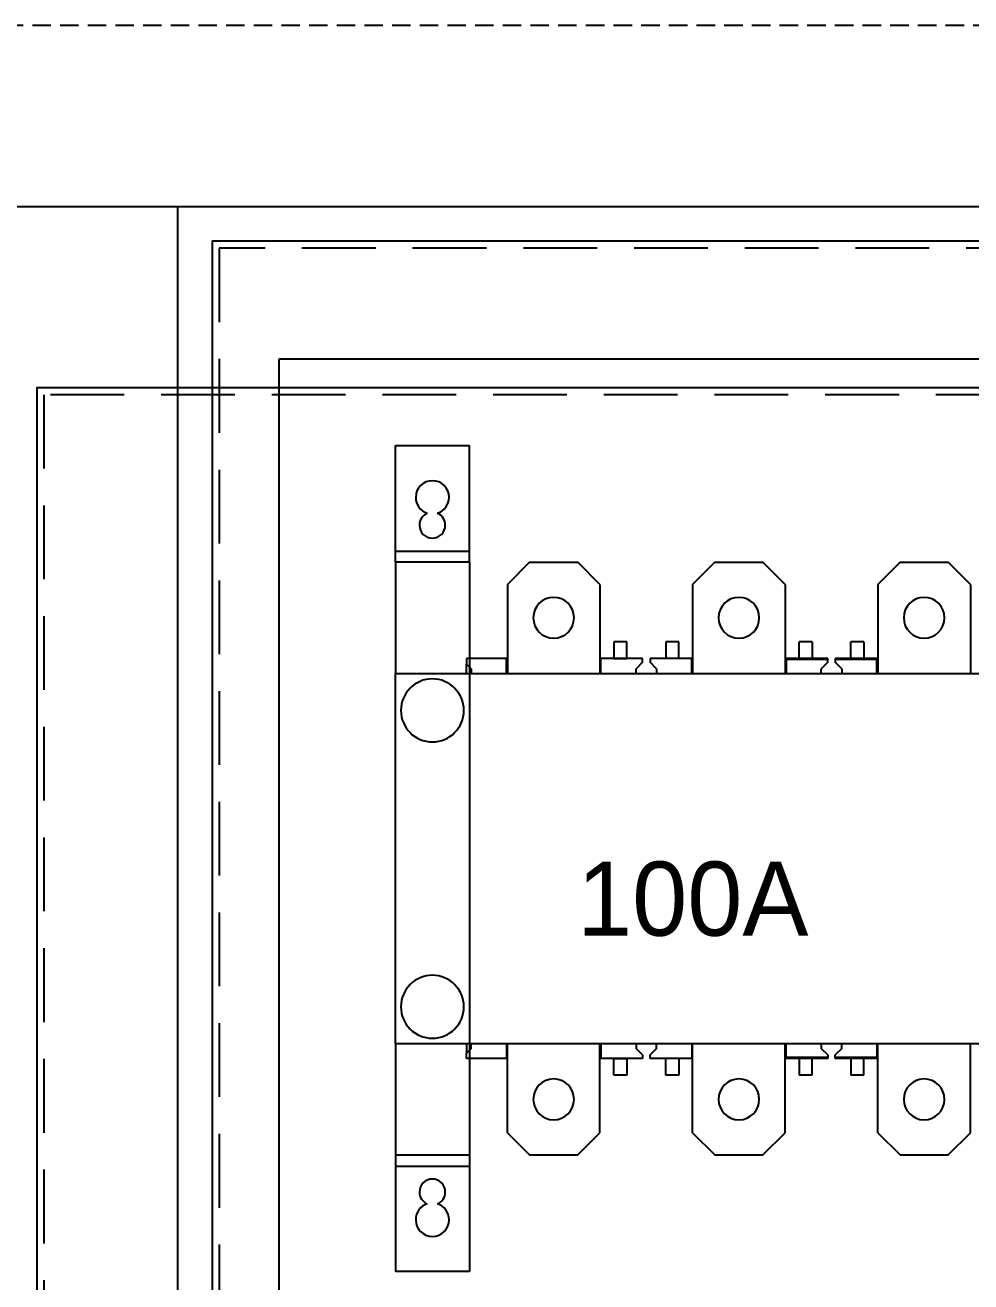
# Model space of a CAD drawing. Header units: millimetres. Extents: x 0 to 4227, y 0 to 2989.
# Drawn here: x 3171.6 to 3334.4, y 1532.7 to 1749 of the extents above; entities that cross this region are included whole.
import ezdxf

# ---------------------------------------------------------------- set-up
doc = ezdxf.new("R2010")
doc.units = ezdxf.units.MM
doc.linetypes.add('HIDDEN2', pattern=[4.7625, 3.175, -1.5875])
doc.linetypes.add('HIDDENX2', pattern=[19.05, 12.7, -6.35])
doc.layers.add('MAIN-1', color=7, linetype='Continuous')
doc.layers.add('MAIN-2', color=7, linetype='Continuous')

msp = doc.modelspace()

# ---------------------------------------------------------------- linework, layer by layer
at = {"color": 7, "linetype": 'HIDDEN2'}
msp.add_lwpolyline([(2672.82, 1748.98), (3670.42, 1748.98), (3670.42, 951.38), (2672.82, 951.38)], close=True, dxfattribs=at)
at = {"color": 7}
msp.add_lwpolyline([(2704.02, 1717.78), (3639.22, 1717.78), (3639.22, 982.58), (2704.02, 982.58)], close=True, dxfattribs=at)
at = {"ltscale": 3}
msp.add_lwpolyline([(3145.42, 1717.78), (3197.82, 1717.78), (3197.82, 982.58), (3145.42, 982.58)], close=True, dxfattribs=at)
at = {"color": 6}
msp.add_lwpolyline([(3633.22, 1711.78), (3203.82, 1711.78), (3203.82, 988.58), (3633.22, 988.58)], close=True, dxfattribs=at)
at = {"color": 6, "linetype": 'HIDDENX2'}
msp.add_lwpolyline([(3632.02, 1710.58), (3205.02, 1710.58), (3205.02, 989.78), (3632.02, 989.78)], close=True, dxfattribs=at)
at = {"color": 3, "ltscale": 3}
msp.add_lwpolyline([(3215.32, 1691.58), (3613.02, 1691.58), (3613.02, 1008.78), (3215.32, 1008.78)], close=True, dxfattribs=at)
at = {"color": 1}
msp.add_lwpolyline([(3628.02, 1686.58), (3173.62, 1686.58), (3173.62, 1013.78), (3628.02, 1013.78)], close=True, dxfattribs=at)
at = {"color": 1, "linetype": 'HIDDENX2'}
msp.add_lwpolyline([(3626.82, 1685.38), (3174.82, 1685.38), (3174.82, 1014.98), (3626.82, 1014.98)], close=True, dxfattribs=at)
at = {"layer": 'MAIN-1'}
for p, q in [((3235.34, 1656.56), (3235.34, 1676.64)), ((3235.34, 1676.64), (3248.09, 1676.64)), ((3248.09, 1656.56), (3248.09, 1676.64)), ((3235.34, 1656.56), (3235.34, 1637.43)), ((3248.09, 1656.56), (3235.34, 1656.56)), ((3248.09, 1656.56), (3248.09, 1639.98)), ((3258.45, 1656.56), (3254.62, 1652.73)), ((3258.45, 1656.56), (3266.73, 1656.56)), ((3270.56, 1652.73), (3266.73, 1656.56)), ((3290.32, 1656.56), (3286.5, 1652.73)), ((3290.32, 1656.56), (3298.61, 1656.56)), ((3302.43, 1652.73), (3298.61, 1656.56)), ((3322.2, 1656.56), (3318.37, 1652.73)), ((3322.2, 1656.56), (3330.48, 1656.56)), ((3334.31, 1652.73), (3330.48, 1656.56)), ((3254.62, 1652.73), (3254.62, 1637.43)), ((3270.56, 1652.73), (3270.56, 1637.43)), ((3286.5, 1652.73), (3286.5, 1637.43)), ((3302.43, 1652.73), (3302.43, 1637.43)), ((3318.37, 1652.73), (3318.37, 1637.43)), ((3334.31, 1652.73), (3334.31, 1637.43)), ((3275.18, 1642.85), (3272.95, 1642.85)), ((3272.95, 1642.85), (3272.95, 1639.98)), ((3275.18, 1639.98), (3275.18, 1642.85)), ((3284.11, 1642.85), (3281.87, 1642.85)), ((3281.87, 1642.85), (3281.87, 1639.98)), ((3284.11, 1639.98), (3284.11, 1642.85)), ((3307.06, 1642.85), (3304.82, 1642.85)), ((3304.82, 1639.98), (3304.82, 1642.85)), ((3307.06, 1642.85), (3307.06, 1639.98)), ((3315.98, 1642.85), (3313.75, 1642.85)), ((3313.75, 1639.98), (3313.75, 1642.85)), ((3315.98, 1642.85), (3315.98, 1639.98)), ((3254.46, 1639.98), (3247.61, 1639.98)), ((3247.61, 1639.98), (3247.61, 1639.03)), ((3254.46, 1637.43), (3254.46, 1639.98)), ((3272.95, 1639.98), (3270.72, 1639.98)), ((3270.72, 1637.43), (3270.72, 1639.98)), ((3275.18, 1639.98), (3272.95, 1639.98)), ((3277.89, 1639.98), (3275.18, 1639.98)), ((3277.89, 1639.35), (3276.77, 1638.23)), ((3277.89, 1639.35), (3277.89, 1639.98)), ((3279.17, 1639.98), (3279.17, 1639.35)), ((3281.87, 1639.98), (3279.17, 1639.98)), ((3280.28, 1638.23), (3279.17, 1639.35)), ((3284.11, 1639.98), (3281.87, 1639.98)), ((3286.34, 1639.98), (3284.11, 1639.98)), ((3286.34, 1637.55), (3286.34, 1639.98)), ((3304.82, 1639.98), (3302.59, 1639.98)), ((3302.59, 1639.98), (3302.59, 1637.43)), ((3307.06, 1639.98), (3304.82, 1639.98)), ((3309.77, 1639.98), (3307.06, 1639.98)), ((3309.77, 1639.35), (3308.65, 1638.23)), ((3309.77, 1639.35), (3309.77, 1639.98)), ((3311.04, 1639.98), (3311.04, 1639.35)), ((3313.75, 1639.98), (3311.04, 1639.98)), ((3312.16, 1638.23), (3311.04, 1639.35)), ((3315.98, 1639.98), (3313.75, 1639.98)), ((3318.21, 1639.98), (3315.98, 1639.98)), ((3318.21, 1637.55), (3318.21, 1639.98)), ((3235.34, 1573.68), (3235.34, 1637.43)), ((3235.34, 1637.43), (3344.89, 1637.43)), ((3248.41, 1638.23), (3247.61, 1639.03)), ((3247.61, 1637.43), (3247.61, 1639.03)), ((3248.41, 1638.23), (3248.41, 1637.43)), ((3276.77, 1637.43), (3276.77, 1638.23)), ((3280.28, 1638.23), (3280.28, 1637.43)), ((3286.34, 1637.55), (3286.34, 1637.43)), ((3308.65, 1637.43), (3308.65, 1638.23)), ((3312.16, 1638.23), (3312.16, 1637.43)), ((3318.21, 1637.55), (3318.21, 1637.43)), ((3344.89, 1573.68), (3235.34, 1573.68)), ((3235.34, 1573.68), (3235.34, 1554.56)), ((3247.61, 1573.68), (3247.61, 1572.09)), ((3248.41, 1572.89), (3247.61, 1572.09)), ((3248.41, 1572.89), (3248.41, 1573.68)), ((3254.46, 1573.68), (3254.46, 1571.13)), ((3254.62, 1558.38), (3254.62, 1573.68)), ((3270.56, 1558.38), (3270.56, 1573.68)), ((3270.72, 1573.68), (3270.72, 1571.13)), ((3276.77, 1573.68), (3276.77, 1572.89)), ((3277.89, 1571.77), (3276.77, 1572.89)), ((3280.28, 1572.89), (3279.17, 1571.77)), ((3280.28, 1572.89), (3280.28, 1573.68)), ((3286.34, 1573.57), (3286.34, 1573.68)), ((3286.34, 1573.57), (3286.34, 1571.13)), ((3286.5, 1558.38), (3286.5, 1573.68)), ((3302.43, 1558.38), (3302.43, 1573.68)), ((3302.59, 1571.13), (3302.59, 1573.68)), ((3308.65, 1573.68), (3308.65, 1572.89)), ((3309.77, 1571.77), (3308.65, 1572.89)), ((3312.16, 1572.89), (3311.04, 1571.77)), ((3312.16, 1572.89), (3312.16, 1573.68)), ((3318.21, 1573.57), (3318.21, 1573.68)), ((3318.21, 1573.57), (3318.21, 1571.13)), ((3318.37, 1558.38), (3318.37, 1573.68)), ((3334.31, 1558.38), (3334.31, 1573.68)), ((3247.61, 1571.13), (3247.61, 1572.09)), ((3254.46, 1571.13), (3247.61, 1571.13)), ((3248.09, 1571.13), (3248.09, 1554.56)), ((3272.95, 1571.13), (3270.72, 1571.13)), ((3272.95, 1568.27), (3272.95, 1571.13)), ((3275.18, 1571.13), (3272.95, 1571.13)), ((3275.18, 1571.13), (3275.18, 1568.27)), ((3277.89, 1571.13), (3275.18, 1571.13)), ((3277.89, 1571.77), (3277.89, 1571.13)), ((3279.17, 1571.13), (3279.17, 1571.77)), ((3281.87, 1571.13), (3279.17, 1571.13)), ((3281.87, 1568.27), (3281.87, 1571.13)), ((3284.11, 1571.13), (3281.87, 1571.13)), ((3284.11, 1571.13), (3284.11, 1568.27)), ((3286.34, 1571.13), (3284.11, 1571.13)), ((3304.82, 1571.13), (3302.59, 1571.13)), ((3304.82, 1571.13), (3304.82, 1568.27)), ((3307.06, 1571.13), (3304.82, 1571.13)), ((3307.06, 1568.27), (3307.06, 1571.13)), ((3309.77, 1571.13), (3307.06, 1571.13)), ((3309.77, 1571.77), (3309.77, 1571.13)), ((3311.04, 1571.13), (3311.04, 1571.77)), ((3313.75, 1571.13), (3311.04, 1571.13)), ((3313.75, 1571.13), (3313.75, 1568.27)), ((3315.98, 1571.13), (3313.75, 1571.13)), ((3315.98, 1568.27), (3315.98, 1571.13)), ((3318.21, 1571.13), (3315.98, 1571.13)), ((3275.18, 1568.27), (3272.95, 1568.27)), ((3284.11, 1568.27), (3281.87, 1568.27)), ((3307.06, 1568.27), (3304.82, 1568.27)), ((3315.98, 1568.27), (3313.75, 1568.27)), ((3254.62, 1558.38), (3258.45, 1554.56)), ((3266.73, 1554.56), (3270.56, 1558.38)), ((3286.5, 1558.38), (3290.32, 1554.56)), ((3298.61, 1554.56), (3302.43, 1558.38)), ((3318.37, 1558.38), (3322.2, 1554.56)), ((3330.48, 1554.56), (3334.31, 1558.38)), ((3235.34, 1554.56), (3235.34, 1534.48)), ((3235.34, 1554.56), (3248.09, 1554.56)), ((3248.09, 1554.56), (3248.09, 1534.48)), ((3258.45, 1554.56), (3266.73, 1554.56)), ((3290.32, 1554.56), (3298.61, 1554.56)), ((3322.2, 1554.56), (3330.48, 1554.56)), ((3248.09, 1534.48), (3235.34, 1534.48))]:
    msp.add_line(p, q, dxfattribs=at)
for centre, radius, start, end in [((3241.71, 1667.72), 2.87, 0, 180), ((3241.71, 1667.72), 2.87, 180, 252.148), ((3241.71, 1667.72), 2.87, 287.852, 0), ((3241.71, 1662.93), 2.23, 113.2127, 180), ((3241.71, 1662.93), 2.23, 0, 66.7872), ((3241.71, 1662.93), 2.23, 180, 0), ((3262.59, 1647), 3.51, 0, 180), ((3294.47, 1647), 3.51, 0, 180), ((3326.34, 1647), 3.51, 0, 180), ((3262.59, 1647), 3.51, 180, 0), ((3294.47, 1647), 3.51, 180, 0), ((3326.34, 1647), 3.51, 180, 0), ((3286.02, 1637.55), 0.319, 338.5119, 0), ((3317.89, 1637.55), 0.319, 338.5119, 0), ((3241.71, 1631.06), 5.42, 0, 180), ((3241.71, 1631.06), 5.42, 180, 0), ((3241.71, 1580.06), 5.42, 0, 180), ((3241.71, 1580.06), 5.42, 180, 0), ((3286.02, 1573.57), 0.319, 0, 21.4881), ((3317.89, 1573.57), 0.319, 0, 21.4881), ((3262.59, 1564.12), 3.51, 0, 180), ((3294.47, 1564.12), 3.51, 0, 180), ((3326.34, 1564.12), 3.51, 0, 180), ((3262.59, 1564.12), 3.51, 180, 0), ((3294.47, 1564.12), 3.51, 180, 0), ((3326.34, 1564.12), 3.51, 180, 0), ((3241.71, 1548.18), 2.23, 0, 180), ((3241.71, 1548.18), 2.23, 180, 246.7873), ((3241.71, 1548.18), 2.23, 293.2128, 0), ((3241.71, 1543.4), 2.87, 107.852, 180), ((3241.71, 1543.4), 2.87, 0, 72.148), ((3241.71, 1543.4), 2.87, 180, 0)]:
    msp.add_arc(centre, radius, start, end, dxfattribs=at)
at = {"layer": 'MAIN-2'}
for p, q in [((3235.34, 1676.64), (3235.34, 1676.64)), ((3248.09, 1676.64), (3248.09, 1676.64)), ((3240.83, 1664.98), (3240.83, 1664.98)), ((3242.59, 1664.98), (3242.59, 1664.98)), ((3235.34, 1658.47), (3235.34, 1658.47)), ((3235.34, 1658.47), (3248.09, 1658.47)), ((3248.09, 1658.47), (3248.09, 1658.47)), ((3235.34, 1656.56), (3235.34, 1656.56)), ((3248.09, 1656.56), (3248.09, 1656.56)), ((3258.45, 1656.56), (3258.45, 1656.56)), ((3258.45, 1656.56), (3258.45, 1656.56)), ((3266.73, 1656.56), (3266.73, 1656.56)), ((3266.73, 1656.56), (3266.73, 1656.56)), ((3290.32, 1656.56), (3290.32, 1656.56)), ((3290.32, 1656.56), (3290.32, 1656.56)), ((3298.61, 1656.56), (3298.61, 1656.56)), ((3298.61, 1656.56), (3298.61, 1656.56)), ((3322.2, 1656.56), (3322.2, 1656.56)), ((3322.2, 1656.56), (3322.2, 1656.56)), ((3330.48, 1656.56), (3330.48, 1656.56)), ((3330.48, 1656.56), (3330.48, 1656.56)), ((3254.62, 1652.73), (3254.62, 1652.73)), ((3254.62, 1652.73), (3254.62, 1652.73)), ((3270.56, 1652.73), (3270.56, 1652.73)), ((3270.56, 1652.73), (3270.56, 1652.73)), ((3286.5, 1652.73), (3286.5, 1652.73)), ((3286.5, 1652.73), (3286.5, 1652.73)), ((3302.43, 1652.73), (3302.43, 1652.73)), ((3302.43, 1652.73), (3302.43, 1652.73)), ((3318.37, 1652.73), (3318.37, 1652.73)), ((3318.37, 1652.73), (3318.37, 1652.73)), ((3334.31, 1652.73), (3334.31, 1652.73)), ((3334.31, 1652.73), (3334.31, 1652.73)), ((3272.95, 1642.85), (3272.95, 1642.85)), ((3272.95, 1642.85), (3272.95, 1642.85)), ((3275.18, 1642.85), (3275.18, 1642.85)), ((3275.18, 1642.85), (3275.18, 1642.85)), ((3281.87, 1642.85), (3281.87, 1642.85)), ((3281.87, 1642.85), (3281.87, 1642.85)), ((3284.11, 1642.85), (3284.11, 1642.85)), ((3284.11, 1642.85), (3284.11, 1642.85)), ((3304.82, 1642.85), (3304.82, 1642.85)), ((3304.82, 1642.85), (3304.82, 1642.85)), ((3307.06, 1642.85), (3307.06, 1642.85)), ((3307.06, 1642.85), (3307.06, 1642.85)), ((3313.75, 1642.85), (3313.75, 1642.85)), ((3313.75, 1642.85), (3313.75, 1642.85)), ((3315.98, 1642.85), (3315.98, 1642.85)), ((3315.98, 1642.85), (3315.98, 1642.85)), ((3247.61, 1639.98), (3247.61, 1639.98)), ((3247.61, 1639.98), (3247.61, 1639.98)), ((3248.09, 1639.98), (3248.09, 1637.43)), ((3254.46, 1639.98), (3254.46, 1639.98)), ((3254.46, 1639.98), (3254.46, 1639.98)), ((3270.72, 1639.98), (3270.72, 1639.98)), ((3270.72, 1639.98), (3270.72, 1639.98)), ((3272.95, 1639.98), (3272.95, 1639.98)), ((3275.18, 1639.98), (3272.95, 1639.98)), ((3272.95, 1639.98), (3275.18, 1639.98)), ((3272.95, 1639.98), (3272.95, 1639.98)), ((3275.18, 1639.98), (3275.18, 1639.98)), ((3275.18, 1639.98), (3275.18, 1639.98)), ((3277.89, 1639.98), (3277.89, 1639.98)), ((3277.89, 1639.98), (3277.89, 1639.98)), ((3277.89, 1639.35), (3277.89, 1639.35)), ((3277.89, 1639.35), (3277.89, 1639.35)), ((3279.17, 1639.98), (3279.17, 1639.98)), ((3279.17, 1639.98), (3279.17, 1639.98)), ((3279.17, 1639.35), (3279.17, 1639.35)), ((3279.17, 1639.35), (3279.17, 1639.35)), ((3281.87, 1639.98), (3281.87, 1639.98)), ((3284.11, 1639.98), (3281.87, 1639.98)), ((3284.11, 1639.98), (3281.87, 1639.98)), ((3281.87, 1639.98), (3281.87, 1639.98)), ((3284.11, 1639.98), (3284.11, 1639.98)), ((3284.11, 1639.98), (3284.11, 1639.98)), ((3286.34, 1639.98), (3286.34, 1639.98)), ((3286.34, 1639.98), (3286.34, 1639.98)), ((3302.59, 1639.98), (3302.59, 1639.98)), ((3302.59, 1639.98), (3302.59, 1639.98)), ((3309.77, 1639.8), (3302.59, 1639.8)), ((3309.77, 1639.8), (3302.59, 1639.8)), ((3304.82, 1639.98), (3304.82, 1639.98)), ((3307.06, 1639.98), (3304.82, 1639.98)), ((3304.82, 1639.98), (3304.82, 1639.98)), ((3307.06, 1639.98), (3307.06, 1639.98)), ((3307.06, 1639.98), (3307.06, 1639.98)), ((3309.77, 1639.98), (3309.77, 1639.98)), ((3309.77, 1639.98), (3309.77, 1639.98)), ((3309.77, 1639.35), (3309.77, 1639.35)), ((3309.77, 1639.35), (3309.77, 1639.35)), ((3311.04, 1639.98), (3311.04, 1639.98)), ((3311.04, 1639.98), (3311.04, 1639.98)), ((3318.21, 1639.8), (3311.04, 1639.8)), ((3318.21, 1639.8), (3311.04, 1639.8)), ((3311.04, 1639.35), (3311.04, 1639.35)), ((3311.04, 1639.35), (3311.04, 1639.35)), ((3313.75, 1639.98), (3313.75, 1639.98)), ((3315.98, 1639.98), (3313.75, 1639.98)), ((3313.75, 1639.98), (3313.75, 1639.98)), ((3315.98, 1639.98), (3315.98, 1639.98)), ((3315.98, 1639.98), (3315.98, 1639.98)), ((3318.21, 1639.98), (3318.21, 1639.98)), ((3318.21, 1639.98), (3318.21, 1639.98)), ((3235.34, 1637.43), (3235.34, 1637.43)), ((3247.61, 1639.03), (3247.61, 1639.03)), ((3247.61, 1639.03), (3247.61, 1639.03)), ((3247.61, 1639.03), (3247.61, 1639.03)), ((3247.61, 1639.03), (3247.61, 1639.03)), ((3247.61, 1637.43), (3247.61, 1637.43)), ((3247.61, 1637.43), (3247.61, 1637.43)), ((3248.09, 1637.43), (3248.09, 1573.68)), ((3248.41, 1638.23), (3248.41, 1638.23)), ((3248.41, 1638.23), (3248.41, 1638.23)), ((3248.41, 1638.23), (3248.41, 1638.23)), ((3248.41, 1638.23), (3248.41, 1638.23)), ((3248.41, 1637.43), (3248.41, 1637.43)), ((3248.41, 1637.43), (3248.41, 1637.43)), ((3248.41, 1637.43), (3248.41, 1637.43)), ((3248.41, 1637.43), (3248.41, 1637.43)), ((3254.46, 1637.43), (3254.46, 1637.43)), ((3254.46, 1637.43), (3254.46, 1637.43)), ((3254.62, 1637.43), (3254.62, 1637.43)), ((3254.62, 1637.43), (3254.62, 1637.43)), ((3270.56, 1637.43), (3270.56, 1637.43)), ((3270.56, 1637.43), (3270.56, 1637.43)), ((3270.72, 1637.43), (3270.72, 1637.43)), ((3270.72, 1637.43), (3270.72, 1637.43)), ((3276.77, 1638.23), (3276.77, 1638.23)), ((3276.77, 1638.23), (3276.77, 1638.23)), ((3276.77, 1637.43), (3276.77, 1637.43)), ((3276.77, 1637.43), (3276.77, 1637.43)), ((3280.28, 1638.23), (3280.28, 1638.23)), ((3280.28, 1638.23), (3280.28, 1638.23)), ((3280.28, 1637.43), (3280.28, 1637.43)), ((3280.28, 1637.43), (3280.28, 1637.43)), ((3286.31, 1637.43), (3286.31, 1637.43)), ((3286.31, 1637.43), (3286.31, 1637.43)), ((3286.34, 1637.55), (3286.34, 1637.55)), ((3286.34, 1637.55), (3286.34, 1637.55)), ((3286.34, 1637.43), (3286.34, 1637.43)), ((3286.34, 1637.43), (3286.34, 1637.43)), ((3286.5, 1637.43), (3286.5, 1637.43)), ((3286.5, 1637.43), (3286.5, 1637.43)), ((3302.43, 1637.43), (3302.43, 1637.43)), ((3302.43, 1637.43), (3302.43, 1637.43)), ((3302.59, 1637.43), (3302.59, 1637.43)), ((3302.59, 1637.43), (3302.59, 1637.43)), ((3308.65, 1638.23), (3308.65, 1638.23)), ((3308.65, 1638.23), (3308.65, 1638.23)), ((3308.65, 1637.43), (3308.65, 1637.43)), ((3308.65, 1637.43), (3308.65, 1637.43)), ((3312.16, 1638.23), (3312.16, 1638.23)), ((3312.16, 1638.23), (3312.16, 1638.23)), ((3312.16, 1637.43), (3312.16, 1637.43)), ((3312.16, 1637.43), (3312.16, 1637.43)), ((3318.19, 1637.43), (3318.19, 1637.43)), ((3318.19, 1637.43), (3318.19, 1637.43)), ((3318.21, 1637.55), (3318.21, 1637.55)), ((3318.21, 1637.55), (3318.21, 1637.55)), ((3318.21, 1637.43), (3318.21, 1637.43)), ((3318.21, 1637.43), (3318.21, 1637.43)), ((3318.37, 1637.43), (3318.37, 1637.43)), ((3318.37, 1637.43), (3318.37, 1637.43)), ((3334.31, 1637.43), (3334.31, 1637.43)), ((3334.31, 1637.43), (3334.31, 1637.43)), ((3235.34, 1573.68), (3235.34, 1573.68)), ((3247.61, 1573.68), (3247.61, 1573.68)), ((3247.61, 1573.68), (3247.61, 1573.68)), ((3248.09, 1573.68), (3248.09, 1571.13)), ((3248.41, 1573.68), (3248.41, 1573.68)), ((3248.41, 1573.68), (3248.41, 1573.68)), ((3248.41, 1573.68), (3248.41, 1573.68)), ((3248.41, 1573.68), (3248.41, 1573.68)), ((3248.41, 1572.89), (3248.41, 1572.89)), ((3248.41, 1572.89), (3248.41, 1572.89)), ((3248.41, 1572.89), (3248.41, 1572.89)), ((3248.41, 1572.89), (3248.41, 1572.89)), ((3254.46, 1573.68), (3254.46, 1573.68)), ((3254.46, 1573.68), (3254.46, 1573.68)), ((3254.62, 1573.68), (3254.62, 1573.68)), ((3254.62, 1573.68), (3254.62, 1573.68)), ((3270.56, 1573.68), (3270.56, 1573.68)), ((3270.56, 1573.68), (3270.56, 1573.68)), ((3270.72, 1573.68), (3270.72, 1573.68)), ((3270.72, 1573.68), (3270.72, 1573.68)), ((3276.77, 1573.68), (3276.77, 1573.68)), ((3276.77, 1573.68), (3276.77, 1573.68)), ((3276.77, 1572.89), (3276.77, 1572.89)), ((3276.77, 1572.89), (3276.77, 1572.89)), ((3280.28, 1573.68), (3280.28, 1573.68)), ((3280.28, 1573.68), (3280.28, 1573.68)), ((3280.28, 1572.89), (3280.28, 1572.89)), ((3280.28, 1572.89), (3280.28, 1572.89)), ((3286.31, 1573.68), (3286.31, 1573.68)), ((3286.31, 1573.68), (3286.31, 1573.68)), ((3286.34, 1573.68), (3286.34, 1573.68)), ((3286.34, 1573.68), (3286.34, 1573.68)), ((3286.34, 1573.57), (3286.34, 1573.57)), ((3286.34, 1573.57), (3286.34, 1573.57)), ((3286.5, 1573.68), (3286.5, 1573.68)), ((3286.5, 1573.68), (3286.5, 1573.68)), ((3302.43, 1573.68), (3302.43, 1573.68)), ((3302.43, 1573.68), (3302.43, 1573.68)), ((3302.59, 1573.68), (3302.59, 1573.68)), ((3302.59, 1573.68), (3302.59, 1573.68)), ((3308.65, 1573.68), (3308.65, 1573.68)), ((3308.65, 1573.68), (3308.65, 1573.68)), ((3308.65, 1572.89), (3308.65, 1572.89)), ((3308.65, 1572.89), (3308.65, 1572.89)), ((3312.16, 1573.68), (3312.16, 1573.68)), ((3312.16, 1573.68), (3312.16, 1573.68)), ((3312.16, 1572.89), (3312.16, 1572.89)), ((3312.16, 1572.89), (3312.16, 1572.89)), ((3318.19, 1573.68), (3318.19, 1573.68)), ((3318.19, 1573.68), (3318.19, 1573.68)), ((3318.21, 1573.68), (3318.21, 1573.68)), ((3318.21, 1573.68), (3318.21, 1573.68)), ((3318.21, 1573.57), (3318.21, 1573.57)), ((3318.21, 1573.57), (3318.21, 1573.57)), ((3318.37, 1573.68), (3318.37, 1573.68)), ((3318.37, 1573.68), (3318.37, 1573.68)), ((3334.31, 1573.68), (3334.31, 1573.68)), ((3334.31, 1573.68), (3334.31, 1573.68)), ((3247.61, 1572.09), (3247.61, 1572.09)), ((3247.61, 1572.09), (3247.61, 1572.09)), ((3247.61, 1572.09), (3247.61, 1572.09)), ((3247.61, 1572.09), (3247.61, 1572.09)), ((3247.61, 1571.13), (3247.61, 1571.13)), ((3247.61, 1571.13), (3247.61, 1571.13)), ((3254.46, 1571.13), (3254.46, 1571.13)), ((3254.46, 1571.13), (3254.46, 1571.13)), ((3270.72, 1571.13), (3270.72, 1571.13)), ((3270.72, 1571.13), (3270.72, 1571.13)), ((3272.95, 1571.13), (3272.95, 1571.13)), ((3275.18, 1571.13), (3272.95, 1571.13)), ((3272.95, 1571.13), (3272.95, 1571.13)), ((3272.95, 1571.13), (3275.18, 1571.13)), ((3275.18, 1571.13), (3275.18, 1571.13)), ((3275.18, 1571.13), (3275.18, 1571.13)), ((3277.89, 1571.77), (3277.89, 1571.77)), ((3277.89, 1571.77), (3277.89, 1571.77)), ((3277.89, 1571.13), (3277.89, 1571.13)), ((3277.89, 1571.13), (3277.89, 1571.13)), ((3279.17, 1571.77), (3279.17, 1571.77)), ((3279.17, 1571.77), (3279.17, 1571.77)), ((3279.17, 1571.13), (3279.17, 1571.13)), ((3279.17, 1571.13), (3279.17, 1571.13)), ((3281.87, 1571.13), (3281.87, 1571.13)), ((3284.11, 1571.13), (3281.87, 1571.13)), ((3281.87, 1571.13), (3281.87, 1571.13)), ((3284.11, 1571.13), (3281.87, 1571.13)), ((3284.11, 1571.13), (3284.11, 1571.13)), ((3284.11, 1571.13), (3284.11, 1571.13)), ((3286.34, 1571.13), (3286.34, 1571.13)), ((3286.34, 1571.13), (3286.34, 1571.13)), ((3309.77, 1571.32), (3302.59, 1571.32)), ((3309.77, 1571.32), (3302.59, 1571.32)), ((3302.59, 1571.13), (3302.59, 1571.13)), ((3302.59, 1571.13), (3302.59, 1571.13)), ((3304.82, 1571.13), (3304.82, 1571.13)), ((3307.06, 1571.13), (3304.82, 1571.13)), ((3304.82, 1571.13), (3304.82, 1571.13)), ((3307.06, 1571.13), (3307.06, 1571.13)), ((3307.06, 1571.13), (3307.06, 1571.13)), ((3309.77, 1571.77), (3309.77, 1571.77)), ((3309.77, 1571.77), (3309.77, 1571.77)), ((3309.77, 1571.13), (3309.77, 1571.13)), ((3309.77, 1571.13), (3309.77, 1571.13)), ((3311.04, 1571.77), (3311.04, 1571.77)), ((3311.04, 1571.77), (3311.04, 1571.77)), ((3318.21, 1571.32), (3311.04, 1571.32)), ((3318.21, 1571.32), (3311.04, 1571.32)), ((3311.04, 1571.13), (3311.04, 1571.13)), ((3311.04, 1571.13), (3311.04, 1571.13)), ((3313.75, 1571.13), (3313.75, 1571.13)), ((3315.98, 1571.13), (3313.75, 1571.13)), ((3313.75, 1571.13), (3313.75, 1571.13)), ((3315.98, 1571.13), (3315.98, 1571.13)), ((3315.98, 1571.13), (3315.98, 1571.13)), ((3318.21, 1571.13), (3318.21, 1571.13)), ((3318.21, 1571.13), (3318.21, 1571.13)), ((3272.95, 1568.27), (3272.95, 1568.27)), ((3272.95, 1568.27), (3272.95, 1568.27)), ((3275.18, 1568.27), (3275.18, 1568.27)), ((3275.18, 1568.27), (3275.18, 1568.27)), ((3281.87, 1568.27), (3281.87, 1568.27)), ((3281.87, 1568.27), (3281.87, 1568.27)), ((3284.11, 1568.27), (3284.11, 1568.27)), ((3284.11, 1568.27), (3284.11, 1568.27)), ((3304.82, 1568.27), (3304.82, 1568.27)), ((3304.82, 1568.27), (3304.82, 1568.27)), ((3307.06, 1568.27), (3307.06, 1568.27)), ((3307.06, 1568.27), (3307.06, 1568.27)), ((3313.75, 1568.27), (3313.75, 1568.27)), ((3313.75, 1568.27), (3313.75, 1568.27)), ((3315.98, 1568.27), (3315.98, 1568.27)), ((3315.98, 1568.27), (3315.98, 1568.27)), ((3254.62, 1558.38), (3254.62, 1558.38)), ((3254.62, 1558.38), (3254.62, 1558.38)), ((3270.56, 1558.38), (3270.56, 1558.38)), ((3270.56, 1558.38), (3270.56, 1558.38)), ((3286.5, 1558.38), (3286.5, 1558.38)), ((3286.5, 1558.38), (3286.5, 1558.38)), ((3302.43, 1558.38), (3302.43, 1558.38)), ((3302.43, 1558.38), (3302.43, 1558.38)), ((3318.37, 1558.38), (3318.37, 1558.38)), ((3318.37, 1558.38), (3318.37, 1558.38)), ((3334.31, 1558.38), (3334.31, 1558.38)), ((3334.31, 1558.38), (3334.31, 1558.38)), ((3235.34, 1554.56), (3235.34, 1554.56)), ((3248.09, 1554.56), (3248.09, 1554.56)), ((3258.45, 1554.56), (3258.45, 1554.56)), ((3258.45, 1554.56), (3258.45, 1554.56)), ((3266.73, 1554.56), (3266.73, 1554.56)), ((3266.73, 1554.56), (3266.73, 1554.56)), ((3290.32, 1554.56), (3290.32, 1554.56)), ((3290.32, 1554.56), (3290.32, 1554.56)), ((3298.61, 1554.56), (3298.61, 1554.56)), ((3298.61, 1554.56), (3298.61, 1554.56)), ((3322.2, 1554.56), (3322.2, 1554.56)), ((3322.2, 1554.56), (3322.2, 1554.56)), ((3330.48, 1554.56), (3330.48, 1554.56)), ((3330.48, 1554.56), (3330.48, 1554.56)), ((3235.34, 1552.65), (3235.34, 1552.65)), ((3235.34, 1552.65), (3248.09, 1552.65)), ((3248.09, 1552.65), (3248.09, 1552.65)), ((3240.83, 1546.13), (3240.83, 1546.13)), ((3242.59, 1546.13), (3242.59, 1546.13)), ((3235.34, 1534.48), (3235.34, 1534.48)), ((3248.09, 1534.48), (3248.09, 1534.48))]:
    msp.add_line(p, q, dxfattribs=at)

# ---------------------------------------------------------------- texts
at = {"color": 2, "insert": (3266.62, 1605.04), "char_height": 12.75, "width": 19.2445, "attachment_point": 1}
msp.add_mtext('100A', dxfattribs=at)

doc.saveas('drawing.dxf')
